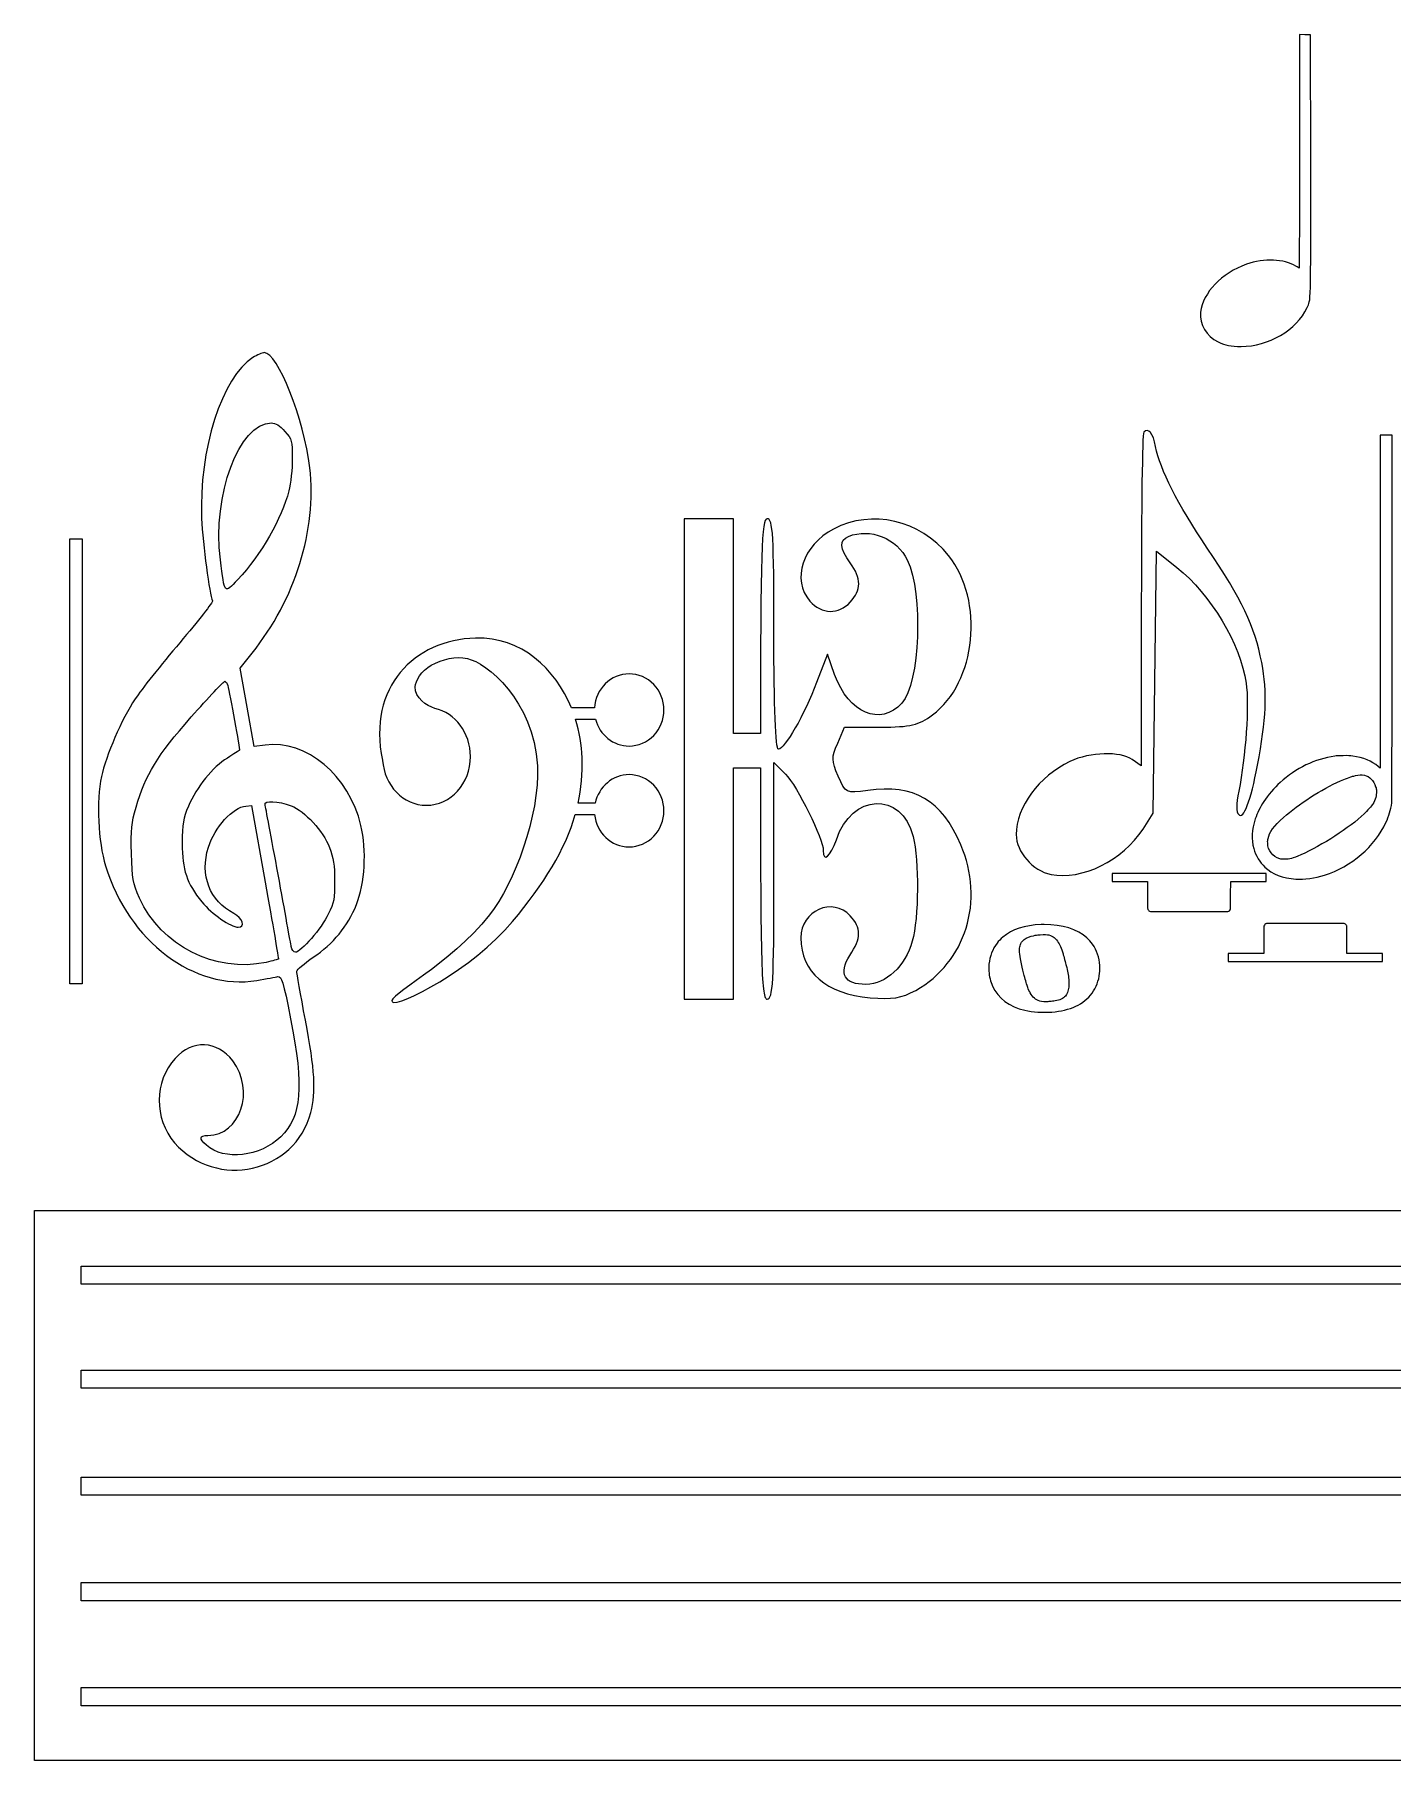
# Model space of a CAD drawing. Header units: millimetres. Extents: x 5 to 441, y 31 to 318.
# Drawn here: x 4.8 to 230.3, y 31.2 to 317.8 of the extents above; entities that cross this region are included whole.
import ezdxf

# ---------------------------------------------------------------- set-up
doc = ezdxf.new("R2010")
doc.units = ezdxf.units.MM
doc.layers.add('Pentagrama', color=7, linetype='CONTINUOUS')
doc.layers.add('semínima', color=7, linetype='CONTINUOUS')

msp = doc.modelspace()

# ---------------------------------------------------------------- linework, layer by layer
at = {"layer": 'Pentagrama', "color": 7}
for points in [[(41.089201, 264.16452)], [(46.407989, 251.91433)], [(188.970834, 251.772537)], [(10.724745, 234.04816), (12.770114, 234.04816), (12.770114, 160.185649), (10.724745, 160.185649)], [(78.064341, 217.595931)], [(36.928131, 209.70529)], [(225.62017, 194.8125)], [(47.421109, 189.74665)], [(4.841627, 122.54419), (441.294357, 122.54419), (441.294357, 31.202363), (4.841627, 31.202363)], [(12.560193, 113.29184), (436.371533, 113.29184), (436.371533, 110.295805), (12.560193, 110.295805)], [(12.560193, 96.01068), (436.371533, 96.01068), (436.371533, 93.014645), (12.560193, 93.014645)], [(12.560193, 78.25388), (436.371533, 78.25388), (436.371533, 75.257845), (12.560193, 75.257845)], [(12.560193, 60.7348), (436.371533, 60.7348), (436.371533, 57.738765), (12.560193, 57.738765)], [(12.560193, 43.29535), (436.371533, 43.29535), (436.371533, 40.299315), (12.560193, 40.299315)]]:
    msp.add_lwpolyline(points, close=True, dxfattribs=at)
for points in [[(230.20331, 220.92075), (230.21331, 251.30601), (229.2148, 251.30601), (228.21633, 251.30601), (228.21633, 223.65344)], [(112.672175, 237.406292), (112.672175, 197.518113), (112.672175, 157.630707), (116.772622, 157.630707), (120.873777, 157.630707), (120.873777, 196.043409), (125.350018, 196.043409)], [(125.354984, 201.74172), (120.873777, 201.74172), (120.873777, 237.406292), (116.772622, 237.406292), (112.672175, 237.406292)], [(188.858555, 185.883959), (190.542746, 188.519503), (190.823444, 210.278056), (191.104143, 232.03661), (194.472525, 229.339775)], [(188.577856, 223.823522), (188.577856, 196.36484), (187.062084, 197.406799)], [(228.21633, 223.65344), (228.21633, 196.00073), (227.90348, 196.26962)], [(43.115419, 199.83016), (41.306295, 199.58015), (40.148448, 206.12192), (38.990602, 212.62203), (40.944458, 215.0804)], [(137.649942, 211.519652), (136.457318, 214.938953), (134.66767, 210.217581)], [(97.800024, 206.002683), (93.965484, 206.002683)], [(94.646178, 204.132399), (97.977287, 204.132399)], [(138.171809, 200.12303), (139.289984, 202.809236), (145.255236, 202.809236)], [(127.584243, 177.330558), (127.584243, 196.948354), (129.522789, 194.995251)], [(39.931286, 189.70498), (40.872039, 189.78828), (43.115369, 177.07975)], [(97.920566, 190.174985), (95.08153, 190.174985)], [(94.612133, 188.303932), (97.819163, 188.303932)], [(203.40936, 174.93546), (203.41236, 177.17665), (206.35962, 177.17665), (209.30687, 177.17665), (209.30687, 177.83142), (209.30687, 178.4862), (196.51255, 178.4862), (183.71823, 178.4862), (183.71864, 177.83142)], [(183.71864, 177.83142), (183.71864, 177.17665), (186.66591, 177.17665), (189.61318, 177.17665), (189.61318, 174.97663)], [(171.94484, 170.01608), (171.94471, 170.01477)], [(172.98845, 168.33223), (172.99005, 168.33249)], [(208.91805, 167.44005), (208.91505, 165.19886), (205.96779, 165.19886), (203.02053, 165.19886), (203.02053, 164.54409), (203.02053, 163.88933), (215.81487, 163.88933), (228.60919, 163.88933), (228.60877, 164.54409)], [(228.60877, 164.54409), (228.60877, 165.19886), (225.66151, 165.19886), (222.71423, 165.19886), (222.71423, 167.3989)]]:
    msp.add_lwpolyline(points, dxfattribs=at)
for points in [[(41.089132, 264.16452), (35.987378, 261.03948), (32.079652, 248.78927), (32.586204, 237.45577)], [(42.970689, 264.99787), (42.645049, 264.95627), (41.812846, 264.62287), (41.089201, 264.16452)], [(50.532879, 245.87256), (49.592129, 253.9977), (45.214019, 265.03954), (42.970689, 264.99787)], [(35.69792, 230.58066), (34.359162, 241.3725), (38.77344, 253.20602), (44.164669, 253.33103)], [(44.164669, 253.33103), (44.852139, 253.33103), (45.575789, 252.87268), (46.407989, 251.91433)], [(190.935724, 249.382161), (190.542746, 251.711245), (189.75679, 252.569329), (188.970834, 251.772537)], [(46.407989, 251.91433), (47.602019, 250.5393), (47.638209, 250.37263), (47.638209, 247.41426)], [(188.970834, 251.772537), (188.746275, 251.52737), (188.577856, 238.962572), (188.577856, 223.823522)], [(199.525098, 232.526943), (194.528664, 240.004531), (191.721679, 245.520784), (190.935724, 249.382161)], [(47.638209, 247.41426), (47.638209, 245.70589), (47.384929, 243.28919), (47.059289, 242.03917)], [(40.944458, 215.0804), (48.144829, 224.03888), (51.726909, 235.53906), (50.532879, 245.87256)], [(47.059289, 242.03917), (45.901439, 237.41409), (42.500269, 231.539), (38.556346, 227.28893)], [(156.588716, 231.300793), (151.816819, 237.243241), (143.83872, 239.033798), (137.501044, 235.696259)], [(32.586204, 237.45577), (32.767115, 233.16404), (33.888779, 224.74723), (34.395345, 223.78887)], [(126.466068, 237.406292), (125.545591, 237.406292), (125.370865, 232.09971), (125.354984, 201.74172)], [(127.584243, 218.276192), (127.584243, 234.719678), (127.43536, 237.406292), (126.466068, 237.406292)], [(137.501044, 235.696259), (132.356334, 233.009947), (130.49179, 227.3124), (133.548787, 223.730651)], [(139.961449, 234.475468), (143.540372, 235.940729), (148.013743, 234.150221), (149.728644, 230.568471)], [(140.259253, 230.080002), (138.469791, 232.522104), (138.39567, 233.824241), (139.961449, 234.475468)], [(208.563589, 213.526516), (207.384656, 219.594394), (205.307487, 224.007397), (199.525098, 232.526943)], [(38.556346, 227.28893), (36.349201, 224.9139), (36.421565, 224.83057), (35.69792, 230.58066)], [(140.259253, 223.567315), (142.123275, 225.6024), (142.123275, 227.475093), (140.259253, 230.080002)], [(149.728644, 230.568471), (152.412836, 224.951637), (151.816252, 210.054424), (148.833816, 206.798288)], [(153.904248, 204.844403), (161.211216, 210.217027), (162.553588, 223.81168), (156.588716, 231.300793)], [(194.472525, 229.339775), (200.142634, 224.742897), (205.026788, 216.652393), (205.981163, 210.094181)], [(34.395345, 223.78887), (34.503878, 223.6222), (32.043456, 220.45548), (28.967936, 216.83043)], [(133.548787, 223.730651), (135.48737, 221.532759), (138.32067, 221.450827), (140.259253, 223.567315)], [(230.15341, 190.24112), (230.18661, 190.47368), (230.19681, 196.60743), (230.20331, 220.92075)], [(128.330165, 199.146091), (127.8828, 199.146091), (127.584243, 206.228488), (127.584243, 218.276192)], [(28.967936, 216.83043), (25.85622, 213.20537), (22.527411, 208.99697), (21.550476, 207.49694)], [(78.064345, 217.595982), (67.874367, 217.329053), (60.067971, 209.42912), (62.597851, 197.330243)], [(93.965484, 206.002683), (91.2765, 212.537358), (85.660126, 217.79209), (78.064341, 217.595931)], [(68.030583, 209.517963), (68.071344, 210.47229), (69.077475, 212.20364), (70.690937, 213.076607)], [(70.690937, 213.076607), (72.651891, 214.095014), (74.673972, 214.645726), (76.71502, 214.180507)], [(76.71502, 214.180507), (79.808987, 213.555432), (87.721694, 207.26798), (88.338474, 196.368728)], [(207.889913, 196.487424), (209.293405, 204.026303), (209.517964, 208.561888), (208.563589, 213.526516)], [(30.849428, 204.49685), (33.74405, 207.74691), (36.240654, 210.41362), (36.421565, 210.41362)], [(36.421565, 210.41362), (36.602477, 210.41362), (36.819584, 210.08028), (36.928131, 209.70529)], [(36.928131, 209.70532), (37.253771, 208.49696), (38.954365, 198.9968), (38.845805, 198.95514)], [(71.300719, 205.87805), (69.95694, 206.404218), (67.942146, 207.600479), (68.030583, 209.517963)], [(103.554663, 211.65764), (100.496288, 211.649691), (97.973548, 209.170651), (97.800024, 206.002683)], [(107.640992, 209.901673), (106.557243, 211.026083), (105.087328, 211.657731), (103.554663, 211.65764)], [(109.333418, 205.662071), (109.333532, 207.252213), (108.724741, 208.777263), (107.640992, 209.901673)], [(134.66767, 210.217581), (132.654526, 204.844956), (129.374018, 199.146091), (128.330165, 199.146091)], [(148.833816, 206.798288), (145.254893, 202.890925), (140.035891, 205.088784), (137.649942, 211.519652)], [(205.981163, 210.094181), (206.48642, 206.661846), (205.925023, 197.835841), (204.74609, 192.197005)], [(21.550476, 207.49694), (19.307148, 204.12189), (16.701998, 198.12179), (15.942156, 194.58007)], [(21.695205, 189.49662), (23.323434, 194.99672), (25.168744, 197.99676), (30.849428, 204.49685)], [(77.21419, 197.923175), (77.21419, 201.865831), (74.672803, 205.153272), (71.300719, 205.87805)], [(95.729594, 197.7188), (95.679368, 199.859401), (95.308126, 202.038576), (94.646178, 204.132399)], [(97.977287, 204.132399), (98.645867, 201.504384), (100.934895, 199.671838), (103.554663, 199.667273)], [(107.64073, 201.422967), (108.724457, 202.54721), (109.333335, 204.072062), (109.333418, 205.662071)], [(145.255236, 202.809236), (150.325377, 202.809236), (151.59286, 203.134931), (153.904248, 204.844403)], [(59.035809, 186.49661), (57.081949, 194.74674), (49.953949, 200.74684), (43.115419, 199.83016)], [(103.554663, 199.667273), (105.0872, 199.667181), (106.557002, 200.298724), (107.64073, 201.422967)], [(38.845805, 198.95514), (38.809585, 198.91354), (37.905066, 198.33012), (36.855766, 197.66345)], [(69.896801, 189.82508), (73.939091, 189.82508), (77.21419, 193.449704), (77.21419, 197.923175)], [(138.246258, 194.669344), (137.127844, 197.274253), (137.127956, 197.762331), (138.171809, 200.12303)], [(187.062084, 197.406799), (185.097195, 198.816508), (180.100761, 198.693925), (176.732379, 197.100341)], [(220.6944, 197.98463), (217.37275, 197.50859), (214.28744, 196.0224), (211.60815, 193.60234)], [(222.10891, 198.06103), (221.46655, 198.05013), (220.96064, 198.02483), (220.6944, 197.98463)], [(223.67323, 198.00293), (223.17064, 198.07193), (222.99757, 198.07933), (222.10891, 198.06103)], [(227.90348, 196.26962), (226.81845, 197.19623), (225.45386, 197.75218), (223.67323, 198.00293)], [(36.855766, 197.66345), (34.431527, 196.20509), (31.717816, 192.83004), (30.379058, 189.66332)], [(62.597851, 197.330243), (62.600867, 197.315994), (62.613278, 197.303414), (62.616282, 197.289166)], [(62.616282, 197.289166), (62.913284, 193.116512), (66.050455, 189.82508), (69.896801, 189.82508)], [(88.338474, 196.368728), (88.692502, 188.093447), (84.492439, 176.920925), (80.392858, 171.624705)], [(95.08153, 190.174985), (95.606651, 192.608008), (95.831832, 195.099297), (95.729594, 197.7188)], [(103.554663, 194.911842), (100.83656, 194.904216), (98.491038, 192.932223), (97.920566, 190.174985)], [(107.640996, 193.15587), (106.557247, 194.280283), (105.087331, 194.911933), (103.554663, 194.911842)], [(125.350018, 196.043409), (125.355386, 162.762948), (125.513821, 157.630707), (126.466068, 157.630707)], [(129.522789, 194.995251), (131.461372, 193.041569), (135.785845, 184.249456), (135.785845, 182.295775)], [(176.732379, 197.100341), (171.567527, 194.648673), (167.806167, 189.561461), (167.806167, 184.964584)], [(204.74609, 188.274336), (205.532046, 187.416252), (206.710979, 190.480837), (207.889913, 196.487424)], [(224.11579, 194.7544), (224.635, 194.9033), (225.13423, 194.92519), (225.62017, 194.8125)], [(15.942156, 194.58007), (15.073782, 190.62166), (15.399422, 183.70488), (16.629633, 179.74649)], [(109.333418, 188.91626), (109.333536, 190.506405), (108.724745, 192.031458), (107.640996, 193.15587)], [(137.948454, 184.087097), (140.483525, 191.82042), (148.75933, 192.227364), (150.697913, 184.656848)], [(143.167784, 192.308271), (139.5143, 191.738447), (139.513793, 191.820225), (138.246258, 194.669344)], [(158.601712, 183.272721), (155.470154, 190.680431), (150.847557, 193.366515), (143.167784, 192.308271)], [(204.74609, 192.197005), (204.296972, 189.86792), (204.296972, 188.764669), (204.74609, 188.274336)], [(211.60815, 193.60234), (210.72282, 192.80654), (209.54795, 191.42573), (208.90557, 190.43372)], [(212.17387, 187.79216), (214.70668, 190.05597), (218.46434, 192.47605), (221.65951, 193.90046)], [(221.65951, 193.90046), (222.2353, 194.15846), (223.44681, 194.60542), (223.65649, 194.64174)], [(223.65649, 194.64174), (223.73979, 194.65264), (223.94605, 194.70344), (224.11579, 194.7544)], [(225.62027, 194.81249), (226.47231, 194.61992), (227.10801, 193.96948), (227.47746, 192.89752)], [(227.61055, 192.1744), (227.64045, 191.44765), (227.44746, 190.77906), (226.99816, 190.03776)], [(227.47746, 192.89752), (227.57736, 192.61771), (227.59724, 192.5087), (227.61055, 192.1744)], [(20.935377, 181.82982), (20.826844, 185.87156), (20.935377, 186.82991), (21.695205, 189.49662)], [(30.379058, 189.66332), (29.51067, 187.57996), (29.365941, 186.82994), (29.365941, 183.53821)], [(33.707868, 182.87153), (34.720985, 186.16327), (37.796519, 189.53831), (39.931286, 189.70498)], [(43.115369, 189.91332), (42.898269, 190.66334), (45.322509, 190.58), (47.421109, 189.74665)], [(45.286329, 178.3298), (44.164669, 184.41323), (43.187729, 189.62165), (43.115369, 189.91332)], [(47.421109, 189.74665), (49.736809, 188.82998), (52.739969, 185.57992), (53.825459, 182.82987)], [(208.90557, 190.43372), (208.34644, 189.57251), (207.79394, 188.45334), (207.49438, 187.57397)], [(226.99816, 190.03776), (226.8151, 189.73254), (226.06623, 188.87862), (225.57031, 188.40986)], [(229.18487, 186.95987), (229.68744, 188.05362), (229.977, 189.03837), (230.15341, 190.24112)], [(58.275979, 173.32971), (59.687109, 176.82978), (60.012749, 182.32986), (59.035809, 186.49661)], [(84.199036, 170.540933), (89.452107, 176.835907), (92.943487, 182.441853), (94.612133, 188.303932)], [(97.819163, 188.303932), (98.121424, 185.251217), (100.596815, 182.928191), (103.554663, 182.921462)], [(107.64073, 184.677156), (108.724457, 185.801399), (109.333335, 187.326251), (109.333418, 188.91626)], [(207.49438, 187.57397), (206.90195, 185.81887), (206.80875, 184.10012), (207.23478, 182.65752)], [(209.60777, 184.31468), (209.83408, 185.35393), (210.58959, 186.37863), (212.17387, 187.79216)], [(225.57031, 188.40986), (223.1207, 186.08063), (218.60752, 183.16275), (215.03626, 181.59297)], [(218.98365, 178.228), (223.43358, 179.63064), (227.36761, 182.99909), (229.18487, 186.95987)], [(29.365941, 183.53821), (29.365941, 179.03814), (30.0896, 176.91311), (32.622386, 173.78807)], [(103.554663, 182.921462), (105.0872, 182.92137), (106.557002, 183.552913), (107.64073, 184.677156)], [(135.785845, 182.295775), (135.785845, 180.26069), (136.979162, 181.319382), (137.948454, 184.087097)], [(150.697913, 184.656848), (151.667205, 180.586678), (151.667429, 171.143371), (150.549015, 167.236007)], [(167.806167, 184.964584), (167.806167, 182.083874), (170.557013, 178.957997), (173.588556, 178.34508)], [(173.588556, 178.34508), (178.697269, 177.303121), (185.490173, 180.674165), (188.858555, 185.883959)], [(209.55457, 183.57338), (209.54087, 183.91496), (209.55057, 184.04943), (209.60777, 184.31468)], [(211.57817, 180.94985), (210.35003, 181.31686), (209.60117, 182.28342), (209.55457, 183.57338)], [(22.274135, 174.41303), (21.116289, 177.03808), (21.043924, 177.53809), (20.935377, 181.82982)], [(37.905066, 171.87135), (33.924962, 173.91306), (32.260564, 178.24647), (33.707868, 182.87153)], [(53.825459, 182.82987), (54.440549, 181.16318), (54.657649, 179.82983), (54.657649, 177.28811)], [(151.145323, 159.096115), (159.421583, 163.736109), (162.628, 173.992734), (158.601712, 183.272721)], [(207.23478, 182.65752), (207.58757, 181.46202), (208.27321, 180.31014), (209.07866, 179.55795)], [(212.40691, 180.86625), (211.9343, 180.86625), (211.81781, 180.87715), (211.57817, 180.94985)], [(215.03626, 181.59297), (213.62839, 180.97524), (213.24232, 180.86985), (212.40691, 180.86625)], [(16.629633, 179.74649), (20.464994, 167.24627), (31.392176, 158.99614), (41.740427, 160.74616)], [(47.457289, 166.37126), (47.384989, 166.87127), (46.371809, 172.24635), (45.286329, 178.3298)], [(209.07866, 179.55795), (210.32676, 178.39154), (212.03084, 177.73382), (214.23751, 177.57756)], [(214.23751, 177.57756), (215.56884, 177.48306), (217.42601, 177.73746), (218.98365, 178.228)], [(43.115369, 177.07975), (44.381759, 170.07961), (45.358699, 164.32952), (45.322509, 164.28785)], [(54.657649, 177.28811), (54.693849, 174.32973), (54.585349, 173.70474), (53.608349, 171.74634)], [(126.466068, 157.630707), (127.43536, 157.630707), (127.584243, 160.398651), (127.584243, 177.330558)], [(189.61318, 174.97663), (189.61318, 172.55709), (189.61018, 172.67058), (189.68288, 172.50219)], [(203.38766, 172.62567), (203.40476, 172.68677), (203.40716, 172.88259), (203.40936, 174.93546)], [(43.296279, 163.74617), (34.865714, 161.91283), (25.783856, 166.5379), (22.274135, 174.41303)], [(32.622386, 173.78807), (34.286784, 171.74634), (37.3985, 169.57964), (38.664893, 169.57964)], [(51.111799, 164.57955), (54.440609, 166.82959), (56.792479, 169.70465), (58.275979, 173.32971)], [(140.259253, 171.469684), (137.351378, 174.644417), (132.057651, 172.364357), (132.057651, 167.805766)], [(189.68288, 172.50219), (189.75588, 172.33632), (189.90792, 172.21535), (190.07699, 172.18792)], [(190.07699, 172.18792), (190.18662, 172.17172), (202.84048, 172.17172), (202.95014, 172.18792)], [(202.95014, 172.18792), (203.16033, 172.22162), (203.31683, 172.37749), (203.38766, 172.62567)], [(38.664893, 169.57964), (39.895104, 169.57964), (39.388552, 171.07966), (37.905066, 171.87135)], [(53.608349, 171.74634), (52.522869, 169.41297), (49.049329, 165.4129), (48.144769, 165.4129)], [(80.392858, 171.624705), (73.783913, 163.276485), (63.166681, 158.090623), (64.205262, 157.166425)], [(64.205262, 157.166425), (65.137434, 156.242214), (77.672097, 162.582938), (84.199036, 170.540933)], [(140.184804, 164.875708), (142.123387, 167.80623), (142.123275, 169.434599), (140.259253, 171.469684)], [(171.94471, 170.01477), (169.2326, 169.92397), (167.10266, 169.22409), (165.57333, 167.92265)], [(172.44153, 170.02108), (172.22208, 170.02008), (171.99914, 170.01708), (171.94484, 170.01608)], [(179.55677, 167.7915), (177.93043, 169.27704), (175.49784, 170.03999), (172.44153, 170.02108)], [(208.93975, 169.74984), (208.92265, 169.68874), (208.92025, 169.49291), (208.91805, 167.44005)], [(209.37727, 170.18761), (209.16708, 170.15391), (209.01058, 169.99803), (208.93975, 169.74984)], [(222.2504, 170.18761), (222.14077, 170.20381), (209.48693, 170.20381), (209.37727, 170.18761)], [(222.64453, 169.87331), (222.57153, 170.03918), (222.41947, 170.16016), (222.2504, 170.18761)], [(222.71423, 167.3989), (222.71423, 169.81844), (222.71723, 169.70495), (222.64453, 169.87331)], [(48.144769, 165.4129), (47.891479, 165.4129), (47.565839, 165.82958), (47.457289, 166.37126)], [(132.057651, 167.805766), (132.057651, 162.188932), (136.30763, 158.444375), (143.540037, 157.874551)], [(150.549015, 167.236007), (149.430602, 163.165837), (146.149952, 160.073062), (142.869272, 160.073062)], [(164.63427, 166.93523), (163.86845, 165.93394), (163.41797, 164.76115), (163.28629, 163.42188)], [(165.57333, 167.92265), (165.26723, 167.66161), (164.87683, 167.25176), (164.63427, 166.93523)], [(168.36816, 166.11287), (168.40286, 166.384), (168.4767, 166.64), (168.58763, 166.88337)], [(168.58763, 166.88337), (168.64993, 167.01955), (168.71935, 167.12173), (168.8452, 167.26549)], [(168.8452, 167.26549), (169.19981, 167.66651), (169.66068, 167.92251), (170.31214, 168.08141)], [(170.31214, 168.08141), (170.9278, 168.23147), (171.11376, 168.2693), (171.40022, 168.30083)], [(171.40022, 168.30083), (171.86224, 168.35243), (172.7043, 168.36893), (172.98845, 168.33223)], [(172.99005, 168.33249), (173.67385, 168.24429), (174.22714, 167.88481), (174.67299, 167.24041)], [(174.67299, 167.24041), (175.01721, 166.74103), (175.29096, 166.1105), (175.57741, 165.15711)], [(180.4762, 166.74481), (180.23364, 167.08908), (179.86172, 167.51155), (179.55677, 167.7915)], [(181.68211, 163.22011), (181.59431, 164.53792), (181.18195, 165.74478), (180.4762, 166.74481)], [(45.322509, 164.28785), (45.286309, 164.20455), (44.381759, 163.99618), (43.296279, 163.74617)], [(48.361919, 162.28786), (48.361919, 162.49618), (49.628309, 163.53787), (51.111799, 164.57955)], [(142.869272, 160.073062), (139.290349, 160.073062), (138.24622, 161.863782), (140.184804, 164.875708)], [(163.28629, 163.42188), (163.26199, 163.17345), (163.25279, 162.55049), (163.26899, 162.28691)], [(168.35816, 165.36505), (168.34306, 165.50121), (168.35016, 165.96659), (168.36816, 166.11287)], [(168.70353, 163.48982), (168.58114, 164.1292), (168.36509, 165.29569), (168.35816, 165.36505)], [(169.14245, 161.53643), (168.97843, 162.15814), (168.85022, 162.73192), (168.70353, 163.48982)], [(175.57741, 165.15711), (175.66971, 164.8469), (176.0175, 163.58204), (176.11568, 163.19741)], [(41.740427, 160.74616), (43.296279, 161.03784), (44.888329, 161.28784), (45.250149, 161.37118)], [(45.250149, 161.37118), (45.865259, 161.45458), (46.118539, 160.66284), (47.348749, 154.37106)], [(49.809219, 154.16271), (49.013199, 158.37112), (48.361919, 162.03786), (48.361919, 162.28786)], [(163.26899, 162.28691), (163.32679, 161.38524), (163.51963, 160.59204), (163.87194, 159.81521)], [(169.72576, 159.5679), (169.5976, 159.91722), (169.33649, 160.79744), (169.14245, 161.53643)], [(176.11568, 163.19741), (176.32937, 162.36006), (176.4645, 161.60719), (176.53266, 160.88081)], [(176.53266, 160.88081), (176.55676, 160.62608), (176.55226, 159.84422), (176.52566, 159.63235)], [(180.40794, 158.63232), (181.09174, 159.56552), (181.52721, 160.71436), (181.65311, 161.9212)], [(181.65311, 161.9212), (181.69471, 162.32348), (181.70621, 162.84936), (181.68211, 163.22011)], [(143.540037, 157.874551), (147.268082, 157.548938), (148.759374, 157.793661), (151.145323, 159.096115)], [(163.87194, 159.81521), (164.79253, 157.77731), (166.64758, 156.39013), (169.2592, 155.78734)], [(170.14043, 158.65489), (170.02847, 158.85034), (169.8251, 159.29803), (169.72576, 159.5679)], [(171.70671, 157.31814), (171.03792, 157.52748), (170.55049, 157.94364), (170.14043, 158.65489)], [(173.70045, 155.48974), (176.75908, 155.7079), (179.05073, 156.78107), (180.40794, 158.63232)], [(175.9643, 158.14177), (175.60391, 157.72184), (175.04024, 157.45195), (174.27675, 157.3309)], [(176.52566, 159.63235), (176.44016, 158.94255), (176.27387, 158.50244), (175.9643, 158.14177)], [(169.2592, 155.78734), (170.5598, 155.48721), (172.15726, 155.38002), (173.70045, 155.48974)], [(173.08125, 157.2022), (172.70932, 157.1479), (172.08211, 157.2012), (171.70671, 157.31814)], [(173.422, 157.2376), (173.3169, 157.2296), (173.1644, 157.215), (173.08125, 157.2022)], [(174.27675, 157.3309), (174.0388, 157.293), (173.67149, 157.2527), (173.422, 157.2376)], [(47.348749, 154.37106), (49.592069, 142.9542), (49.194069, 138.20413), (45.720519, 134.78741)], [(50.713789, 138.82914), (51.582179, 142.28753), (51.401269, 145.78759), (49.809219, 154.16271)], [(37.760337, 147.37096), (35.155172, 150.78767), (31.030353, 150.95434), (28.171913, 147.78761)], [(28.171913, 147.78761), (24.662192, 143.95423), (24.662192, 137.78746), (28.099603, 133.78739)], [(33.635503, 134.99574), (38.990547, 135.03744), (41.487151, 142.4542), (37.760337, 147.37096)], [(28.099603, 133.78739), (35.010498, 125.87059), (48.108639, 128.78731), (50.713789, 138.82914)], [(33.382228, 133.37071), (32.115835, 134.49573), (32.188199, 134.99574), (33.635503, 134.99574)], [(45.720519, 134.78741), (42.355539, 131.454), (36.276836, 130.74568), (33.382228, 133.37071)]]:
    msp.add_open_spline(points, degree=3, dxfattribs=at)
at = {"layer": 'semínima', "color": 7}
msp.add_lwpolyline([(216.69015, 296.070748), (216.65875, 317.761462), (215.74711, 317.792892), (214.825, 317.824322), (214.82496, 298.428435)], dxfattribs=at)
for points in [[(214.82496, 298.428435), (214.82496, 287.771694), (214.80396, 279.043015), (214.77256, 279.043015)], [(216.09287, 272.472932), (216.75301, 273.908499), (216.71111, 272.25288), (216.69015, 296.070748)], [(206.04388, 279.661254), (201.88387, 278.194248), (198.83461, 275.008754), (198.42594, 271.707992)], [(214.22767, 279.346895), (212.24721, 280.562414), (208.9779, 280.688155), (206.04388, 279.661254)], [(214.77256, 279.043015), (214.74106, 279.043015), (214.50011, 279.179237), (214.22767, 279.346895)], [(205.13224, 266.018111), (209.72188, 266.018111), (214.35342, 268.753027), (216.09287, 272.472932)], [(198.42594, 271.707992), (198.18493, 269.717058), (199.34806, 267.74708), (201.34947, 266.783047)], [(201.34947, 266.783047), (202.54402, 266.206726), (203.46614, 266.018111), (205.13224, 266.018111)]]:
    msp.add_open_spline(points, degree=3, dxfattribs=at)

doc.saveas('drawing.dxf')
